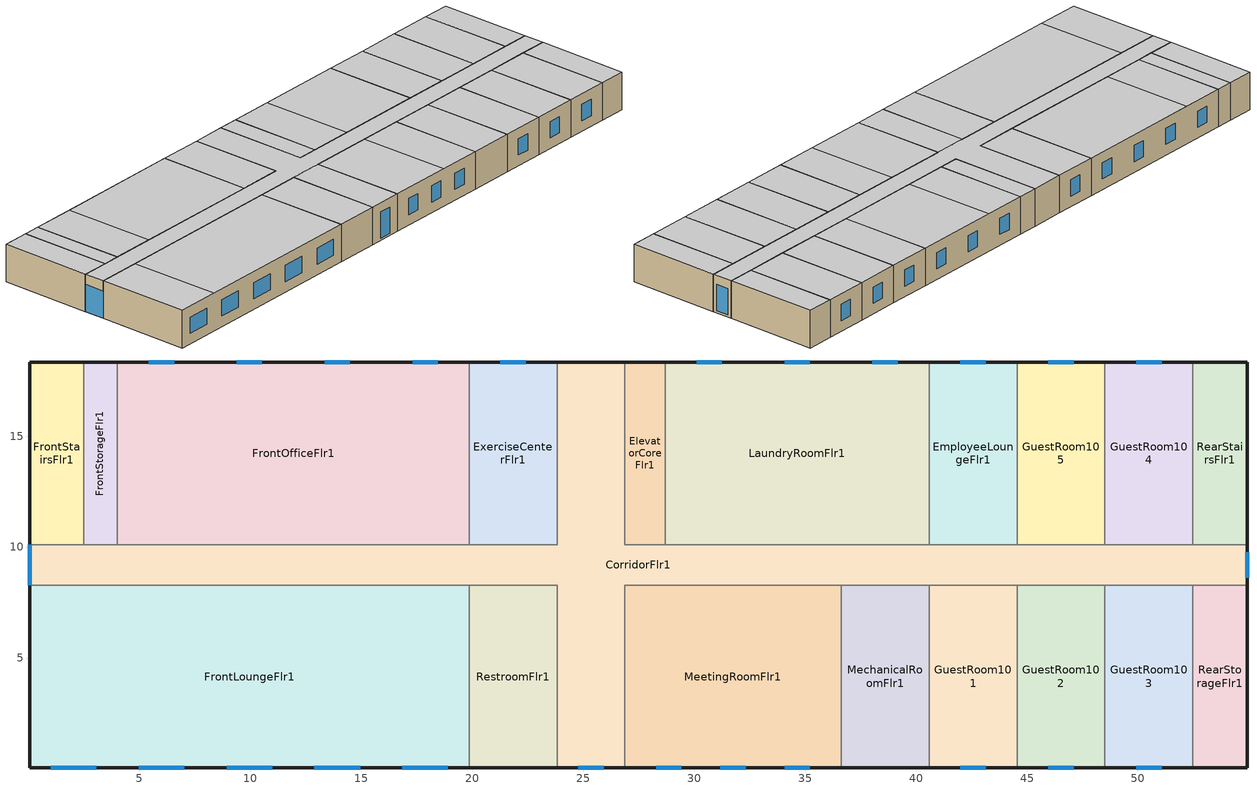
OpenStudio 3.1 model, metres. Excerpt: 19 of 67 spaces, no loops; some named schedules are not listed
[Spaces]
CorridorFlr1
 floor outside (Base_CZ12-NonresOtherFloorU071): 26.87,18.34 26.87,10.11 54.91,10.11 54.91,8.28 26.87,8.28 26.87,0.05 23.82,0.05 23.82,8.28 0.05,8.28 0.05,10.11 23.82,10.11 23.82,18.34 z0
 wall outside (Base_CZ12-NonresMetalFrameWallU055): 26.87,18.34 23.82,18.34 / 0.05,10.11 0.05,8.28 / 23.82,0.05 26.87,0.05 / 54.91,8.28 54.91,10.11 z0:3.35
 wall to RearStairsFlr1 (NACM_Interior Wall): 54.91,10.11 52.47,10.11 z0:3.35
 wall to ExerciseCenterFlr1 (NACM_Interior Wall): 23.82,18.34 23.82,10.11 19.86,10.11 z0:3.35
 wall to FrontOfficeFlr1 (NACM_Interior Wall): 19.86,10.11 4.01,10.11 z0:3.35
 wall to FrontStorageFlr1 (NACM_Interior Wall): 4.01,10.11 2.49,10.11 z0:3.35
 wall to FrontStairsFlr1 (NACM_Interior Wall): 2.49,10.11 0.05,10.11 z0:3.35
 wall to FrontLoungeFlr1 (NACM_Interior Wall): 0.05,8.28 19.86,8.28 z0:3.35
 wall to RestroomFlr1 (NACM_Interior Wall): 19.86,8.28 23.82,8.28 23.82,0.05 z0:3.35
 wall to MeetingRoomFlr1 (NACM_Interior Wall): 26.87,0.05 26.87,8.28 36.62,8.28 z0:3.35
 wall to MechanicalRoomFlr1 (NACM_Interior Wall): 36.62,8.28 40.59,8.28 z0:3.35
 wall to GuestRoom101 (NACM_Interior Wall): 40.59,8.28 44.55,8.28 z0:3.35
 wall to GuestRoom102 (NACM_Interior Wall): 44.55,8.28 48.51,8.28 z0:3.35
 wall to GuestRoom103 (NACM_Interior Wall): 48.51,8.28 52.47,8.28 z0:3.35
 wall to RearStorageFlr1 (NACM_Interior Wall): 52.47,8.28 54.91,8.28 z0:3.35
 wall to GuestRoom104 (NACM_Interior Wall): 52.47,10.11 48.51,10.11 z0:3.35
 wall to GuestRoom105 (NACM_Interior Wall): 48.51,10.11 44.55,10.11 z0:3.35
 wall to EmployeeLoungeFlr1 (NACM_Interior Wall): 44.55,10.11 40.59,10.11 z0:3.35
 wall to LaundryRoomFlr1 (NACM_Interior Wall): 40.59,10.11 28.7,10.11 z0:3.35
 wall to ElevatorCoreFlr1 (NACM_Interior Wall): 28.7,10.11 26.87,10.11 26.87,18.34 z0:3.35
 window (Base_AllCZ_FixedWinU34_NRes): 0.05,10.11 0.05,8.28 z0:2.44; 24.78,0.05 25.92,0.05 / 54.91,8.62 54.91,9.76 z0.19:2.55
 ceiling to CorridorFlr2: 54.91,8.28 54.91,10.11 26.87,10.11 26.87,18.34 23.82,18.34 23.82,10.11 0.05,10.11 0.05,8.28 z3.35
 ceiling to GuestRoom206_208: 26.87,0.05 26.87,8.28 23.82,8.28 23.82,0.05 z3.35
RearStairsFlr1
 floor outside (Base_CZ12-NonresOtherFloorU071): 54.91,18.34 54.91,10.11 52.47,10.11 52.47,18.34 z0
 wall outside (Base_CZ12-NonresMetalFrameWallU055): 54.91,10.11 54.91,18.34 52.47,18.34 z0:3.35
 wall to GuestRoom104: 52.47,18.34 52.47,10.11 z0:3.35
 ceiling to RearStairsFlr2: 54.91,10.11 54.91,18.34 52.47,18.34 52.47,10.11 z3.35
ExerciseCenterFlr1
 floor outside (Base_CZ12-NonresOtherFloorU071): 23.82,18.34 23.82,10.11 19.86,10.11 19.86,18.34 z0
 wall outside (Base_CZ12-NonresMetalFrameWallU055): 23.82,18.34 19.86,18.34 z0:3.35
 wall to FrontOfficeFlr1 (NACM_Interior Wall): 19.86,18.34 19.86,10.11 z0:3.35
 window (Base_AllCZ_FixedWinU34_NRes): 22.41,18.34 21.27,18.34 z0.95:2.4
 ceiling to GuestRoom220_223: 23.82,10.11 23.82,18.34 19.86,18.34 19.86,10.11 z3.35
FrontOfficeFlr1
 floor outside (Base_CZ12-NonresOtherFloorU071): 19.86,18.34 19.86,10.11 4.01,10.11 4.01,18.34 z0
 wall outside (Base_CZ12-NonresMetalFrameWallU055): 19.86,18.34 4.01,18.34 z0:3.35
 wall to FrontStorageFlr1 (NACM_Interior Wall): 4.01,18.34 4.01,10.11 z0:3.35
 window (Base_AllCZ_FixedWinU34_NRes): 18.45,18.34 17.31,18.34 / 14.49,18.34 13.35,18.34 / 10.52,18.34 9.39,18.34 / 6.56,18.34 5.42,18.34 z0.95:2.4
 ceiling to GuestRoom220_223: 19.86,10.11 19.86,18.34 7.97,18.34 7.97,10.11 z3.35
 ceiling to GuestRoom224: 7.97,10.11 7.97,18.34 4.01,18.34 4.01,10.11 z3.35
FrontStorageFlr1
 floor outside (Base_CZ12-NonresOtherFloorU071): 4.01,18.34 4.01,10.11 2.49,10.11 2.49,18.34 z0
 wall outside (Base_CZ12-NonresMetalFrameWallU055): 4.01,18.34 2.49,18.34 z0:3.35
 wall to FrontStairsFlr1: 2.49,18.34 2.49,10.11 z0:3.35
 ceiling to FrontStorageFlr2: 4.01,10.11 4.01,18.34 2.49,18.34 2.49,10.11 z3.35
FrontStairsFlr1
 floor outside (Base_CZ12-NonresOtherFloorU071): 2.49,18.34 2.49,10.11 0.05,10.11 0.05,18.34 z0
 wall outside (Base_CZ12-NonresMetalFrameWallU055): 2.49,18.34 0.05,18.34 0.05,10.11 z0:3.35
 ceiling to FrontStairsFlr2: 2.49,10.11 2.49,18.34 0.05,18.34 0.05,10.11 z3.35
FrontLoungeFlr1
 floor outside (Base_CZ12-NonresOtherFloorU071): 19.86,8.28 19.86,0.05 0.05,0.05 0.05,8.28 z0
 wall outside (Base_CZ12-NonresMetalFrameWallU055): 0.05,8.28 0.05,0.05 19.86,0.05 z0:3.35
 wall to RestroomFlr1 (NACM_Interior Wall): 19.86,0.05 19.86,8.28 z0:3.35
 window (Base_AllCZ_FixedWinU34_NRes): 1,0.05 3.06,0.05 / 4.97,0.05 7.02,0.05 / 8.93,0.05 10.98,0.05 / 12.89,0.05 14.94,0.05 / 16.85,0.05 18.91,0.05 z0.95:2.4
 ceiling to GuestRoom201: 4.01,0.05 4.01,8.28 0.05,8.28 0.05,0.05 z3.35
 ceiling to GuestRoom202_205: 19.86,0.05 19.86,8.28 4.01,8.28 4.01,0.05 z3.35
RestroomFlr1
 floor outside (Base_CZ12-NonresOtherFloorU071): 23.82,8.28 23.82,0.05 19.86,0.05 19.86,8.28 z0
 wall outside (Base_CZ12-NonresMetalFrameWallU055): 19.86,0.05 23.82,0.05 z0:3.35
 ceiling to GuestRoom206_208: 23.82,0.05 23.82,8.28 19.86,8.28 19.86,0.05 z3.35
MeetingRoomFlr1
 floor outside (Base_CZ12-NonresOtherFloorU071): 36.62,8.28 36.62,0.05 26.87,0.05 26.87,8.28 z0
 wall outside (Base_CZ12-NonresMetalFrameWallU055): 26.87,0.05 36.62,0.05 z0:3.35
 wall to MechanicalRoomFlr1: 36.62,0.05 36.62,8.28 z0:3.35
 window (Base_AllCZ_FixedWinU34_NRes): 28.28,0.05 29.42,0.05 / 34.07,0.05 35.21,0.05 / 31.18,0.05 32.32,0.05 z0.95:2.4
 ceiling to GuestRoom206_208: 32.66,0.05 32.66,8.28 26.87,8.28 26.87,0.05 z3.35
 ceiling to GuestRoom209_212: 36.62,0.05 36.62,8.28 32.66,8.28 32.66,0.05 z3.35
MechanicalRoomFlr1
 floor outside (Base_CZ12-NonresOtherFloorU071): 40.59,8.28 40.59,0.05 36.62,0.05 36.62,8.28 z0
 wall outside (Base_CZ12-NonresMetalFrameWallU055): 36.62,0.05 40.59,0.05 z0:3.35
 wall to GuestRoom101: 40.59,0.05 40.59,8.28 z0:3.35
 ceiling to GuestRoom209_212: 40.59,0.05 40.59,8.28 36.62,8.28 36.62,0.05 z3.35
GuestRoom101
 floor outside (Base_CZ12-ResOtherFloorU039): 44.55,8.28 44.55,0.05 40.59,0.05 40.59,8.28 z0
 wall outside (Base_CZ12-ResMetalFrameWallU069): 40.59,0.05 44.55,0.05 z0:3.35
 wall to GuestRoom102 (NACM_Interior Wall): 44.55,0.05 44.55,8.28 z0:3.35
 window (Base_AllCZ_FixedWinU36_Res): 42,0.05 43.14,0.05 z0.95:2.4
 ceiling to GuestRoom209_212: 44.55,0.05 44.55,8.28 40.59,8.28 40.59,0.05 z3.35
GuestRoom102
 floor outside (Base_CZ12-ResOtherFloorU039): 48.51,8.28 48.51,0.05 44.55,0.05 44.55,8.28 z0
 wall outside (Base_CZ12-ResMetalFrameWallU069): 44.55,0.05 48.51,0.05 z0:3.35
 wall to GuestRoom103 (NACM_Interior Wall): 48.51,0.05 48.51,8.28 z0:3.35
 window (Base_AllCZ_FixedWinU36_Res): 45.96,0.05 47.1,0.05 z0.95:2.4
 ceiling to GuestRoom209_212: 48.51,0.05 48.51,8.28 44.55,8.28 44.55,0.05 z3.35
GuestRoom103
 floor outside (Base_CZ12-ResOtherFloorU039): 52.47,8.28 52.47,0.05 48.51,0.05 48.51,8.28 z0
 wall outside (Base_CZ12-ResMetalFrameWallU069): 48.51,0.05 52.47,0.05 z0:3.35
 wall to RearStorageFlr1 (NACM_Interior Wall): 52.47,0.05 52.47,8.28 z0:3.35
 window (Base_AllCZ_FixedWinU36_Res): 49.92,0.05 51.06,0.05 z0.95:2.4
 ceiling to GuestRoom213: 52.47,0.05 52.47,8.28 48.51,8.28 48.51,0.05 z3.35
RearStorageFlr1
 floor outside (Base_CZ12-NonresOtherFloorU071): 54.91,8.28 54.91,0.05 52.47,0.05 52.47,8.28 z0
 wall outside (Base_CZ12-NonresMetalFrameWallU055): 52.47,0.05 54.91,0.05 54.91,8.28 z0:3.35
 ceiling to RearStorageFlr2: 54.91,0.05 54.91,8.28 52.47,8.28 52.47,0.05 z3.35
GuestRoom104
 floor outside (Base_CZ12-ResOtherFloorU039): 52.47,18.34 52.47,10.11 48.51,10.11 48.51,18.34 z0
 wall outside (Base_CZ12-ResMetalFrameWallU069): 52.47,18.34 48.51,18.34 z0:3.35
 wall to GuestRoom105 (NACM_Interior Wall): 48.51,18.34 48.51,10.11 z0:3.35
 window (Base_AllCZ_FixedWinU36_Res): 51.06,18.34 49.92,18.34 z0.95:2.4
 ceiling to GuestRoom214: 52.47,10.11 52.47,18.34 48.51,18.34 48.51,10.11 z3.35
GuestRoom105
 floor outside (Base_CZ12-ResOtherFloorU039): 48.51,18.34 48.51,10.11 44.55,10.11 44.55,18.34 z0
 wall outside (Base_CZ12-ResMetalFrameWallU069): 48.51,18.34 44.55,18.34 z0:3.35
 wall to EmployeeLoungeFlr1: 44.55,18.34 44.55,10.11 z0:3.35
 window (Base_AllCZ_FixedWinU36_Res): 47.1,18.34 45.96,18.34 z0.95:2.4
 ceiling to GuestRoom215_218: 48.51,10.11 48.51,18.34 44.55,18.34 44.55,10.11 z3.35
EmployeeLoungeFlr1
 floor outside (Base_CZ12-NonresOtherFloorU071): 44.55,18.34 44.55,10.11 40.59,10.11 40.59,18.34 z0
 wall outside (Base_CZ12-NonresMetalFrameWallU055): 44.55,18.34 40.59,18.34 z0:3.35
 wall to LaundryRoomFlr1 (NACM_Interior Wall): 40.59,18.34 40.59,10.11 z0:3.35
 window (Base_AllCZ_FixedWinU34_NRes): 43.14,18.34 42,18.34 z0.95:2.4
 ceiling to GuestRoom215_218: 44.55,10.11 44.55,18.34 40.59,18.34 40.59,10.11 z3.35
LaundryRoomFlr1
 floor outside (Base_CZ12-NonresOtherFloorU071): 40.59,18.34 40.59,10.11 28.7,10.11 28.7,18.34 z0
 wall outside (Base_CZ12-NonresMetalFrameWallU055): 40.59,18.34 28.7,18.34 z0:3.35
 wall to ElevatorCoreFlr1: 28.7,18.34 28.7,10.11 z0:3.35
 window (Base_AllCZ_FixedWinU34_NRes): 39.18,18.34 38.04,18.34 / 35.21,18.34 34.07,18.34 / 31.25,18.34 30.11,18.34 z0.95:2.4
 ceiling to GuestRoom215_218: 40.59,10.11 40.59,18.34 32.66,18.34 32.66,10.11 z3.35
 ceiling to GuestRoom219: 32.66,10.11 32.66,18.34 28.7,18.34 28.7,10.11 z3.35
ElevatorCoreFlr1
 floor outside (Base_CZ12-NonresOtherFloorU071): 28.7,18.34 28.7,10.11 26.87,10.11 26.87,18.34 z0
 wall outside (Base_CZ12-NonresMetalFrameWallU055): 28.7,18.34 26.87,18.34 z0:3.35
 ceiling to ElevatorCoreFlr2: 28.7,10.11 28.7,18.34 26.87,18.34 26.87,10.11 z3.35
[Site]
SACRAMENTO EXECUTIVE: Latitude {deg}=38.58; Longitude {deg}=-121.49; Time Zone {hr}=-8; Elevation {m}=4.572
[SizingPeriod:DesignDay] Barometric Pressure {Pa}=101284; Wind Speed {m/s}=2.3; Sky Clearness=0; Rain Indicator=0; Snow Indicator=0; Day of Month=21; Daylight Saving Time Indicator=0; Humidity Indicating Type=Wetbulb; Dry-Bulb Temperature Range Modifier Type=DefaultMultipliers
Name | Maximum Dry-Bulb Temperature {C} | Daily Dry-Bulb Temperature Range {deltaC} | Humidity Indicating Conditions at Maximum Dry-Bulb | Wind Direction {deg} | Month | Day Type | Solar Model Indicator | ASHRAE Taub | ASHRAE Taud
SACRAMENTO EXECUTIVE Ann Htg 99.6% Condns DB | -0.3 | 0 | -0.3 | 330 | 12 | WinterDesignDay | ASHRAEClearSky
SACRAMENTO EXECUTIVE  June .4% Condns DB=>MCWB | 39.4 | 16.5 | 21.6 | 220 | 6 | SummerDesignDay | ASHRAETau | 0.362 | 2.413
SACRAMENTO EXECUTIVE  July .4% Condns DB=>MCWB | 40.1 | 17.7 | 22 | 220 | 7 | SummerDesignDay | ASHRAETau | 0.363 | 2.407
SACRAMENTO EXECUTIVE  August .4% Condns DB=>MCWB | 40.1 | 17.5 | 21.2 | 220 | 8 | SummerDesignDay | ASHRAETau | 0.347 | 2.442
[Site:WaterMainsTemperature]
Calculation Method=Schedule; Temperature Schedule=WaterMainCZ12
[Building]
Hotel Small: North Axis {deg}=0
[Material]
Name | Roughness | Thickness {m} | Conductivity {W/m-K} | Density {kg/m3} | Specific Heat {J/kg-K} | Thermal Absorptance | Solar Absorptance | Visible Absorptance
Stucco - 7/8 in.; Stucco - 7/8 in. 1 | MediumRough | 0.022352 | 0.700948 | 1855.1 | 837.36 | 0.9 | 0.7 | 0.8
Air - Metal Wall Framing - 16 or 24 in. OC; Air - Metal Wall Framing - 16 or 24 in. OC 1; Air - Metal Wall Framing - 16 or 24 in. OC 2 | Smooth | 0.1397 | 1.22017 | 1.28148 | 1004.832
Gypsum Board - 1/2 in.; Gypsum Board - 1/2 in. 1 | Smooth | 0.0127 | 0.158656 | 640.739 | 1130.436 | 0.9 | 0.7 | 0.8
Compliance Insulation R10.06 | Smooth | 0.0407817 | 0.0230188 | 16.0185 | 1130.436
Gypsum Board - 5/8 in. | MediumRough | 0.016002 | 0.158656 | 640.739 | 1130.436 | 0.9 | 0.7 | 0.8
Plywood - 5/8 in.; Plywood - 5/8 in. 1 | Smooth | 0.016002 | 0.11544 | 480.554 | 1884.06
Carpet - 3/4 in.; Carpet - 3/4 in. 1 | Smooth | 0.01905 | 0.0455183 | 288.332 | 1381.644 | 0.9 | 0.7 | 0.8
Compliance Insulation R21.39 | MediumRough | 0.0867115 | 0.0230188 | 16.0185 | 1130.436 | 0.9 | 0.7 | 0.8
Compliance Insulation R9.83 | MediumRough | 0.0398691 | 0.0230188 | 16.0185 | 1130.436 | 0.9 | 0.7 | 0.8
Compliance Insulation R2.00 | Smooth | 0.00810768 | 0.0230188 | 16.0185 | 1130.436
Compliance Insulation R0.20 | Smooth | 0.000810768 | 0.0230188 | 16.0185 | 1130.436
Compliance Insulation R0.10 | Smooth | 0.000405384 | 0.0230188 | 16.0185 | 1130.436
Compliance Insulation R14.60 | Smooth | 0.0591861 | 0.0230188 | 16.0185 | 1130.436
Compliance Insulation R1.41 | Smooth | 0.00571591 | 0.0230188 | 16.0185 | 1130.436
Compliance Insulation R0.02 | Smooth | 8.10768e-05 | 0.0230188 | 16.0185 | 1130.436
[Construction]
Base_CZ12-NonresMetalFrameWallU055: Stucco - 7/8 in., Compliance Insulation R14.60, Compliance Insulation R1.41, Compliance Insulation R0.02, Compliance Insulation R0.02, Air - Metal Wall Framing - 16 or 24 in. OC, Gypsum Board - 1/2 in.
Base_CZ12-ResMetalFrameWallU069: Stucco - 7/8 in. 1, Compliance Insulation R10.06, Compliance Insulation R2.00, Compliance Insulation R0.20, Compliance Insulation R0.10, Air - Metal Wall Framing - 16 or 24 in. OC 1, Gypsum Board - 1/2 in. 1
NACM_Interior Wall: Gypsum Board - 5/8 in., Air - Metal Wall Framing - 16 or 24 in. OC 2, Gypsum Board - 5/8 in.
Base_CZ12-NonresOtherFloorU071: Compliance Insulation R9.83, Plywood - 5/8 in., Carpet - 3/4 in.
Base_CZ12-ResOtherFloorU039: Compliance Insulation R21.39, Plywood - 5/8 in. 1, Carpet - 3/4 in. 1
Base_AllCZ_FixedWinU34_NRes: Base_AllCZ_FixedWinU34_NRes Material
Base_AllCZ_FixedWinU36_Res: Base_AllCZ_FixedWinU36_Res Material
[WindowMaterial:SimpleGlazingSystem] Visible Transmittance=0.42
Name | U-Factor {W/m2-K} | Solar Heat Gain Coefficient
Base_AllCZ_FixedWinU34_NRes Material | 1.93061 | 0.22
Base_AllCZ_FixedWinU36_Res Material | 2.04417 | 0.25
[Space] Building Story=Building Story 1
Name | Thermal Zone | Design Specification Outdoor Air Object
CorridorFlr1; ElevatorCoreFlr1 | CorridorFlr1 Thermal Zone | CorridorFlr1 Thermal Zone Design Specification Outdoor Air
EmployeeLoungeFlr1 | EmployeeLoungeFlr1 Thermal Zone | EmployeeLoungeFlr1 Thermal Zone Design Specification Outdoor Air
ExerciseCenterFlr1 | ExerciseCenterFlr1 Thermal Zone | ExerciseCenterFlr1 Thermal Zone Design Specification Outdoor Air
FrontLoungeFlr1 | FrontLoungeFlr1 Thermal Zone | FrontLoungeFlr1 Thermal Zone Design Specification Outdoor Air
FrontOfficeFlr1 | FrontOfficeFlr1 Thermal Zone | FrontOfficeFlr1 Thermal Zone Design Specification Outdoor Air
FrontStairsFlr1 | FrontStairsFlr1 Thermal Zone | FrontStairsFlr1 Thermal Zone Design Specification Outdoor Air
FrontStorageFlr1 | FrontStorageFlr1 Thermal Zone | FrontStorageFlr1 Thermal Zone Design Specification Outdoor Air
GuestRoom101 | GuestRoom101 Thermal Zone | GuestRoom101 Thermal Zone Design Specification Outdoor Air
GuestRoom102 | GuestRoom102 Thermal Zone | GuestRoom102 Thermal Zone Design Specification Outdoor Air
GuestRoom103 | GuestRoom103 Thermal Zone | GuestRoom103 Thermal Zone Design Specification Outdoor Air
GuestRoom104 | GuestRoom104 Thermal Zone | GuestRoom104 Thermal Zone Design Specification Outdoor Air
GuestRoom105 | GuestRoom105 Thermal Zone | GuestRoom105 Thermal Zone Design Specification Outdoor Air
LaundryRoomFlr1 | LaundryRoomFlr1 Thermal Zone | LaundryRoomFlr1 Thermal Zone Design Specification Outdoor Air
MechanicalRoomFlr1 | MechanicalRoomFlr1 Thermal Zone | MechanicalRoomFlr1 Thermal Zone Design Specification Outdoor Air
MeetingRoomFlr1 | MeetingRoomFlr1 Thermal Zone | MeetingRoomFlr1 Thermal Zone Design Specification Outdoor Air
RearStairsFlr1 | RearStairsFlr1 Thermal Zone | RearStairsFlr1 Thermal Zone Design Specification Outdoor Air
RearStorageFlr1 | RearStorageFlr1 Thermal Zone | RearStorageFlr1 Thermal Zone Design Specification Outdoor Air
RestroomFlr1 | RestroomFlr1 Thermal Zone | RestroomFlr1 Thermal Zone Design Specification Outdoor Air
[ThermalZone] Multiplier=1; Use Ideal Air Loads=No
CorridorFlr1 Thermal Zone: Thermostat=CorridorFlr1 Thermal Zone Thermostat
EmployeeLoungeFlr1 Thermal Zone: Thermostat=EmployeeLoungeFlr1 Thermal Zone Thermostat
ExerciseCenterFlr1 Thermal Zone: Thermostat=ExerciseCenterFlr1 Thermal Zone Thermostat
FrontLoungeFlr1 Thermal Zone: Thermostat=FrontLoungeFlr1 Thermal Zone Thermostat; Primary Daylighting Control=Daylighting Control 1; Fraction of Zone Controlled by Primary Daylighting Control=0.291645; Secondary Daylighting Control=Daylighting Control 2; Fraction of Zone Controlled by Secondary Daylighting Control=0.291645
FrontOfficeFlr1 Thermal Zone: Thermostat=FrontOfficeFlr1 Thermal Zone Thermostat; Primary Daylighting Control=Daylighting Control 3; Fraction of Zone Controlled by Primary Daylighting Control=0.259882; Secondary Daylighting Control=Daylighting Control 4; Fraction of Zone Controlled by Secondary Daylighting Control=0.259882
LaundryRoomFlr1 Thermal Zone: Thermostat=LaundryRoomFlr1 Thermal Zone Thermostat; Primary Daylighting Control=Daylighting Control 5; Fraction of Zone Controlled by Primary Daylighting Control=0.259881; Secondary Daylighting Control=Daylighting Control 6; Fraction of Zone Controlled by Secondary Daylighting Control=0.259881
MechanicalRoomFlr1 Thermal Zone: Thermostat=MechanicalRoomFlr1 Thermal Zone Thermostat
MeetingRoomFlr1 Thermal Zone: Thermostat=MeetingRoomFlr1 Thermal Zone Thermostat; Primary Daylighting Control=Daylighting Control 7; Fraction of Zone Controlled by Primary Daylighting Control=0.278732; Secondary Daylighting Control=Daylighting Control 8; Fraction of Zone Controlled by Secondary Daylighting Control=0.278732
FrontStairsFlr1 Thermal Zone: Thermostat=FrontStairsFlr1 Thermal Zone Thermostat
FrontStorageFlr1 Thermal Zone: Thermostat=FrontStorageFlr1 Thermal Zone Thermostat
RearStairsFlr1 Thermal Zone: Thermostat=RearStairsFlr1 Thermal Zone Thermostat
RearStorageFlr1 Thermal Zone: Thermostat=RearStorageFlr1 Thermal Zone Thermostat
RestroomFlr1 Thermal Zone: Thermostat=RestroomFlr1 Thermal Zone Thermostat
GuestRoom101 Thermal Zone: Thermostat=GuestRoom101 Thermal Zone Thermostat
GuestRoom102 Thermal Zone: Thermostat=GuestRoom102 Thermal Zone Thermostat
GuestRoom103 Thermal Zone: Thermostat=GuestRoom103 Thermal Zone Thermostat
GuestRoom104 Thermal Zone: Thermostat=GuestRoom104 Thermal Zone Thermostat
GuestRoom105 Thermal Zone: Thermostat=GuestRoom105 Thermal Zone Thermostat
[BuildingStory]
Building Story 1
[People:Definition] Number of People Calculation Method=People/Area; Fraction Radiant=0.3
Name | People per Space Floor Area {person/m2} | Sensible Heat Fraction
CorridorFlr1 People Definition; EmployeeLoungeFlr1 People Definition; ExerciseCenterFlr1 People Definition; FrontStairsFlr1 People Definition; FrontStorageFlr1 People Definition; LaundryRoomFlr1 People Definition; RearStairsFlr1 People Definition; RearStorageFlr1 People Definition; RestroomFlr1 People Definition | 0.0538196 | 0.5
FrontLoungeFlr1 People Definition; MeetingRoomFlr1 People Definition | 0.768866 | 0.555556
FrontOfficeFlr1 People Definition | 0.0538196 | 0.555556
GuestRoom101 People Definition; GuestRoom102 People Definition; GuestRoom103 People Definition; GuestRoom104 People Definition; GuestRoom105 People Definition | 0.0269098 | 0.6125
MechanicalRoomFlr1 People Definition | 0.0161459 | 0.5
[People] Multiplier=1
Name | People Definition | Space or SpaceType | Number of People Schedule | Activity Level Schedule
CorridorFlr1 People | CorridorFlr1 People Definition | CorridorFlr1 | AssemblyOccupancy | CorridorFlr1 People Activity Level
EmployeeLoungeFlr1 People | EmployeeLoungeFlr1 People Definition | EmployeeLoungeFlr1 | AssemblyOccupancy | EmployeeLoungeFlr1 People Activity Level
ExerciseCenterFlr1 People | ExerciseCenterFlr1 People Definition | ExerciseCenterFlr1 | AssemblyOccupancy | ExerciseCenterFlr1 People Activity Level
FrontLoungeFlr1 People | FrontLoungeFlr1 People Definition | FrontLoungeFlr1 | AssemblyOccupancy | FrontLoungeFlr1 People Activity Level
FrontOfficeFlr1 People | FrontOfficeFlr1 People Definition | FrontOfficeFlr1 | AssemblyOccupancy | FrontOfficeFlr1 People Activity Level
FrontStairsFlr1 People | FrontStairsFlr1 People Definition | FrontStairsFlr1 | AssemblyOccupancy | FrontStairsFlr1 People Activity Level
FrontStorageFlr1 People | FrontStorageFlr1 People Definition | FrontStorageFlr1 | AssemblyOccupancy | FrontStorageFlr1 People Activity Level
GuestRoom101 People | GuestRoom101 People Definition | GuestRoom101 | ResidentialLivingOccupancy | GuestRoom101 People Activity Level
GuestRoom102 People | GuestRoom102 People Definition | GuestRoom102 | ResidentialLivingOccupancy | GuestRoom102 People Activity Level
GuestRoom103 People | GuestRoom103 People Definition | GuestRoom103 | ResidentialLivingOccupancy | GuestRoom103 People Activity Level
GuestRoom104 People | GuestRoom104 People Definition | GuestRoom104 | ResidentialLivingOccupancy | GuestRoom104 People Activity Level
GuestRoom105 People | GuestRoom105 People Definition | GuestRoom105 | ResidentialLivingOccupancy | GuestRoom105 People Activity Level
LaundryRoomFlr1 People | LaundryRoomFlr1 People Definition | LaundryRoomFlr1 | AssemblyOccupancy | LaundryRoomFlr1 People Activity Level
MechanicalRoomFlr1 People | MechanicalRoomFlr1 People Definition | MechanicalRoomFlr1 | AssemblyOccupancy | MechanicalRoomFlr1 People Activity Level
MeetingRoomFlr1 People | MeetingRoomFlr1 People Definition | MeetingRoomFlr1 | AssemblyOccupancy | MeetingRoomFlr1 People Activity Level
RearStairsFlr1 People | RearStairsFlr1 People Definition | RearStairsFlr1 | AssemblyOccupancy | RearStairsFlr1 People Activity Level
RearStorageFlr1 People | RearStorageFlr1 People Definition | RearStorageFlr1 | AssemblyOccupancy | RearStorageFlr1 People Activity Level
RestroomFlr1 People | RestroomFlr1 People Definition | RestroomFlr1 | AssemblyOccupancy | RestroomFlr1 People Activity Level
[SpaceInfiltration:DesignFlowRate] Temperature Term Coefficient=0; Velocity Squared Term Coefficient=0
Name | Space or SpaceType | Schedule | Design Flow Rate Calculation Method | Flow per Exterior Surface Area {m3/s-m2} | Constant Term Coefficient | Velocity Term Coefficient | Design Flow Rate {m3/s}
CorridorFlr1 Space Infiltration Design Flow Rate 1 | CorridorFlr1 | AssemblyInfiltration | Flow/ExteriorWallArea | 0.00119482 | 0 | 0.224052
ElevatorCoreFlr1 Space Infiltration Design Flow Rate 1 | ElevatorCoreFlr1 | On | Flow/ExteriorWallArea | 0.00119482 | 0 | 0.224052
EmployeeLoungeFlr1 Space Infiltration Design Flow Rate 1 | EmployeeLoungeFlr1 | AssemblyInfiltration | Flow/ExteriorWallArea | 0.00119482 | 0 | 0.224052
ExerciseCenterFlr1 Space Infiltration Design Flow Rate 1 | ExerciseCenterFlr1 | AssemblyInfiltration | Flow/ExteriorWallArea | 0.00119482 | 0 | 0.224052
FrontLoungeFlr1 Space Infiltration Design Flow Rate 1 | FrontLoungeFlr1 | AssemblyInfiltration | Flow/ExteriorWallArea | 0.00119482 | 0 | 0.224052
FrontOfficeFlr1 Space Infiltration Design Flow Rate 1 | FrontOfficeFlr1 | AssemblyInfiltration | Flow/ExteriorWallArea | 0.00119482 | 0 | 0.224052
FrontStairsFlr1 Space Infiltration Design Flow Rate 1 | FrontStairsFlr1 | AssemblyInfiltration | Flow/ExteriorWallArea | 0.00119482 | 0 | 0.224052
FrontStorageFlr1 Space Infiltration Design Flow Rate 1 | FrontStorageFlr1 | AssemblyInfiltration | Flow/ExteriorWallArea | 0.00119482 | 0 | 0.224052
GuestRoom101 Space Infiltration Design Flow Rate 1 | GuestRoom101 | ResidentialLivingInfiltration | Flow/ExteriorWallArea | 0.00119482 | 0 | 0.224052
GuestRoom101 Space Infiltration Design Flow Rate 2 | GuestRoom101 | ResidentialLivingHVACAvail | Flow/Space |  | 1 | 0 | 0.0248499
GuestRoom102 Space Infiltration Design Flow Rate 1 | GuestRoom102 | ResidentialLivingInfiltration | Flow/ExteriorWallArea | 0.00119482 | 0 | 0.224052
GuestRoom102 Space Infiltration Design Flow Rate 2 | GuestRoom102 | ResidentialLivingHVACAvail | Flow/Space |  | 1 | 0 | 0.0248499
GuestRoom103 Space Infiltration Design Flow Rate 1 | GuestRoom103 | ResidentialLivingInfiltration | Flow/ExteriorWallArea | 0.00119482 | 0 | 0.224052
GuestRoom103 Space Infiltration Design Flow Rate 2 | GuestRoom103 | ResidentialLivingHVACAvail | Flow/Space |  | 1 | 0 | 0.0248499
GuestRoom104 Space Infiltration Design Flow Rate 1 | GuestRoom104 | ResidentialLivingInfiltration | Flow/ExteriorWallArea | 0.00119482 | 0 | 0.224052
GuestRoom104 Space Infiltration Design Flow Rate 2 | GuestRoom104 | ResidentialLivingHVACAvail | Flow/Space |  | 1 | 0 | 0.024848
GuestRoom105 Space Infiltration Design Flow Rate 1 | GuestRoom105 | ResidentialLivingInfiltration | Flow/ExteriorWallArea | 0.00119482 | 0 | 0.224052
GuestRoom105 Space Infiltration Design Flow Rate 2 | GuestRoom105 | ResidentialLivingHVACAvail | Flow/Space |  | 1 | 0 | 0.024848
LaundryRoomFlr1 Space Infiltration Design Flow Rate 1 | LaundryRoomFlr1 | AssemblyInfiltration | Flow/ExteriorWallArea | 0.00119482 | 0 | 0.224052
MechanicalRoomFlr1 Space Infiltration Design Flow Rate 1 | MechanicalRoomFlr1 | AssemblyInfiltration | Flow/ExteriorWallArea | 0.00119482 | 0 | 0.224052
MeetingRoomFlr1 Space Infiltration Design Flow Rate 1 | MeetingRoomFlr1 | AssemblyInfiltration | Flow/ExteriorWallArea | 0.00119482 | 0 | 0.224052
RearStairsFlr1 Space Infiltration Design Flow Rate 1 | RearStairsFlr1 | AssemblyInfiltration | Flow/ExteriorWallArea | 0.00119482 | 0 | 0.224052
RearStorageFlr1 Space Infiltration Design Flow Rate 1 | RearStorageFlr1 | AssemblyInfiltration | Flow/ExteriorWallArea | 0.00119482 | 0 | 0.224052
RestroomFlr1 Space Infiltration Design Flow Rate 1 | RestroomFlr1 | AssemblyInfiltration | Flow/ExteriorWallArea | 0.00119482 | 0 | 0.224052
[Lights:Definition] Design Level Calculation Method=Watts/Area; Return Air Fraction=0
Name | Watts per Space Floor Area {W/m2} | Fraction Radiant
CorridorFlr1 Regulated Lights Definition; EmployeeLoungeFlr1 Regulated Lights Definition; ExerciseCenterFlr1 Regulated Lights Definition; FrontStairsFlr1 Regulated Lights Definition; FrontStorageFlr1 Regulated Lights Definition; RearStairsFlr1 Regulated Lights Definition; RearStorageFlr1 Regulated Lights Definition; RestroomFlr1 Regulated Lights Definition | 4.30556 | 0.97
FrontLoungeFlr1 Regulated Lights Definition; MeetingRoomFlr1 Regulated Lights Definition | 9.14932 | 0.97
FrontOfficeFlr1 Regulated Lights Definition | 6.45835 | 0.97
GuestRoom101 Non-Regulated Lights Definition; GuestRoom102 Non-Regulated Lights Definition; GuestRoom103 Non-Regulated Lights Definition | 13.6356 | 0.2
GuestRoom104 Non-Regulated Lights Definition; GuestRoom105 Non-Regulated Lights Definition | 13.6363 | 0.2
LaundryRoomFlr1 Regulated Lights Definition | 4.84376 | 0.97
[Lights] Fraction Replaceable=1
Name | Lights Definition | Space or SpaceType | Schedule
CorridorFlr1 Regulated Lights | CorridorFlr1 Regulated Lights Definition | CorridorFlr1 | AssemblyLights
EmployeeLoungeFlr1 Regulated Lights | EmployeeLoungeFlr1 Regulated Lights Definition | EmployeeLoungeFlr1 | AssemblyLights
ExerciseCenterFlr1 Regulated Lights | ExerciseCenterFlr1 Regulated Lights Definition | ExerciseCenterFlr1 | AssemblyLights
FrontLoungeFlr1 Regulated Lights | FrontLoungeFlr1 Regulated Lights Definition | FrontLoungeFlr1 | AssemblyLights
FrontOfficeFlr1 Regulated Lights | FrontOfficeFlr1 Regulated Lights Definition | FrontOfficeFlr1 | AssemblyLights
FrontStairsFlr1 Regulated Lights | FrontStairsFlr1 Regulated Lights Definition | FrontStairsFlr1 | AssemblyLights
FrontStorageFlr1 Regulated Lights | FrontStorageFlr1 Regulated Lights Definition | FrontStorageFlr1 | AssemblyLights
GuestRoom101 Non-Regulated Lights | GuestRoom101 Non-Regulated Lights Definition | GuestRoom101 | T24R_ILtg
GuestRoom102 Non-Regulated Lights | GuestRoom102 Non-Regulated Lights Definition | GuestRoom102 | T24R_ILtg
GuestRoom103 Non-Regulated Lights | GuestRoom103 Non-Regulated Lights Definition | GuestRoom103 | T24R_ILtg
GuestRoom104 Non-Regulated Lights | GuestRoom104 Non-Regulated Lights Definition | GuestRoom104 | T24R_ILtg
GuestRoom105 Non-Regulated Lights | GuestRoom105 Non-Regulated Lights Definition | GuestRoom105 | T24R_ILtg
LaundryRoomFlr1 Regulated Lights | LaundryRoomFlr1 Regulated Lights Definition | LaundryRoomFlr1 | AssemblyLights
MeetingRoomFlr1 Regulated Lights | MeetingRoomFlr1 Regulated Lights Definition | MeetingRoomFlr1 | AssemblyLights
RearStairsFlr1 Regulated Lights | RearStairsFlr1 Regulated Lights Definition | RearStairsFlr1 | AssemblyLights
RearStorageFlr1 Regulated Lights | RearStorageFlr1 Regulated Lights Definition | RearStorageFlr1 | AssemblyLights
RestroomFlr1 Regulated Lights | RestroomFlr1 Regulated Lights Definition | RestroomFlr1 | AssemblyLights
[ElectricEquipment:Definition] Design Level Calculation Method=Watts/Area; Fraction Lost=0
Name | Watts per Space Floor Area {W/m2} | Fraction Latent | Fraction Radiant
FrontLoungeFlr1 Recepticle Loads Definition; MeetingRoomFlr1 Recepticle Loads Definition | 5.38196 | 0 | 0.2
FrontOfficeFlr1 Recepticle Loads Definition | 16.1459 | 0 | 0.2
GuestRoom101 Recepticle Loads Definition; GuestRoom102 Recepticle Loads Definition; GuestRoom103 Recepticle Loads Definition | 112.198 | 0.0172722 | 0.302022
GuestRoom101 Process Electric Loads Definition; GuestRoom102 Process Electric Loads Definition; GuestRoom103 Process Electric Loads Definition | 41.2496 | 0 | 0
GuestRoom104 Recepticle Loads Definition; GuestRoom105 Recepticle Loads Definition | 112.205 | 0.0172722 | 0.302022
GuestRoom104 Process Electric Loads Definition; GuestRoom105 Process Electric Loads Definition | 41.2526 | 0 | 0
LaundryRoomFlr1 Recepticle Loads Definition; MechanicalRoomFlr1 Recepticle Loads Definition | 32.2917 | 0 | 0.2
[ElectricEquipment]
Name | Electric Equipment Definition | Space or SpaceType | Schedule
FrontLoungeFlr1 Recepticle Loads | FrontLoungeFlr1 Recepticle Loads Definition | FrontLoungeFlr1 | AssemblyReceptacle
FrontOfficeFlr1 Recepticle Loads | FrontOfficeFlr1 Recepticle Loads Definition | FrontOfficeFlr1 | AssemblyReceptacle
GuestRoom101 Recepticle Loads | GuestRoom101 Recepticle Loads Definition | GuestRoom101 | GuestRoom101-RecptSch
GuestRoom101 Process Electric Loads | GuestRoom101 Process Electric Loads Definition | GuestRoom101 | GuestRoom101-ProcESch
GuestRoom102 Recepticle Loads | GuestRoom102 Recepticle Loads Definition | GuestRoom102 | GuestRoom102-RecptSch
GuestRoom102 Process Electric Loads | GuestRoom102 Process Electric Loads Definition | GuestRoom102 | GuestRoom102-ProcESch
GuestRoom103 Recepticle Loads | GuestRoom103 Recepticle Loads Definition | GuestRoom103 | GuestRoom103-RecptSch
GuestRoom103 Process Electric Loads | GuestRoom103 Process Electric Loads Definition | GuestRoom103 | GuestRoom103-ProcESch
GuestRoom104 Recepticle Loads | GuestRoom104 Recepticle Loads Definition | GuestRoom104 | GuestRoom104-RecptSch
GuestRoom104 Process Electric Loads | GuestRoom104 Process Electric Loads Definition | GuestRoom104 | GuestRoom104-ProcESch
GuestRoom105 Recepticle Loads | GuestRoom105 Recepticle Loads Definition | GuestRoom105 | GuestRoom105-RecptSch
GuestRoom105 Process Electric Loads | GuestRoom105 Process Electric Loads Definition | GuestRoom105 | GuestRoom105-ProcESch
LaundryRoomFlr1 Recepticle Loads | LaundryRoomFlr1 Recepticle Loads Definition | LaundryRoomFlr1 | AssemblyReceptacle
MechanicalRoomFlr1 Recepticle Loads | MechanicalRoomFlr1 Recepticle Loads Definition | MechanicalRoomFlr1 | AssemblyReceptacle
MeetingRoomFlr1 Recepticle Loads | MeetingRoomFlr1 Recepticle Loads Definition | MeetingRoomFlr1 | AssemblyReceptacle
[GasEquipment:Definition]
LaundryRoomFlr1 Gas Equipment Loads Definition: Design Level Calculation Method=Watts/Area; Watts per Space Floor Area {W/m2}=11.4112; Fraction Latent=0; Fraction Radiant=0.15; Fraction Lost=0.85
[GasEquipment]
LaundryRoomFlr1 Gas Equipment Loads: Gas Equipment Definition=LaundryRoomFlr1 Gas Equipment Loads Definition; Space or SpaceType=LaundryRoomFlr1; Schedule=AssemblyGasEquip
[ThermostatSetpoint:DualSetpoint]
Name | Heating Setpoint Temperature Schedule | Cooling Setpoint Temperature Schedule
CorridorFlr1 Thermal Zone Thermostat; EmployeeLoungeFlr1 Thermal Zone Thermostat; ExerciseCenterFlr1 Thermal Zone Thermostat; FrontLoungeFlr1 Thermal Zone Thermostat; FrontOfficeFlr1 Thermal Zone Thermostat; LaundryRoomFlr1 Thermal Zone Thermostat; MechanicalRoomFlr1 Thermal Zone Thermostat; MeetingRoomFlr1 Thermal Zone Thermostat; FrontStairsFlr1 Thermal Zone Thermostat; FrontStorageFlr1 Thermal Zone Thermostat; RearStairsFlr1 Thermal Zone Thermostat; RearStorageFlr1 Thermal Zone Thermostat; RestroomFlr1 Thermal Zone Thermostat | AssemblyHtgSetpt | AssemblyClgSetpt
GuestRoom101 Thermal Zone Thermostat; GuestRoom102 Thermal Zone Thermostat; GuestRoom103 Thermal Zone Thermostat; GuestRoom104 Thermal Zone Thermostat; GuestRoom105 Thermal Zone Thermostat | ResidentialLivingHtgSetpt | ResidentialLivingClgSetpt
[DesignSpecification:OutdoorAir] Outdoor Air Method=Maximum
Name | Outdoor Air Flow per Person {m3/s-person} | Outdoor Air Flow per Floor Area {m3/s-m2}
CorridorFlr1 Thermal Zone Design Specification Outdoor Air; EmployeeLoungeFlr1 Thermal Zone Design Specification Outdoor Air; ExerciseCenterFlr1 Thermal Zone Design Specification Outdoor Air; FrontOfficeFlr1 Thermal Zone Design Specification Outdoor Air; LaundryRoomFlr1 Thermal Zone Design Specification Outdoor Air; MechanicalRoomFlr1 Thermal Zone Design Specification Outdoor Air; FrontStairsFlr1 Thermal Zone Design Specification Outdoor Air; FrontStorageFlr1 Thermal Zone Design Specification Outdoor Air; RearStairsFlr1 Thermal Zone Design Specification Outdoor Air; RearStorageFlr1 Thermal Zone Design Specification Outdoor Air; RestroomFlr1 Thermal Zone Design Specification Outdoor Air | 0 | 0.000762
FrontLoungeFlr1 Thermal Zone Design Specification Outdoor Air; MeetingRoomFlr1 Thermal Zone Design Specification Outdoor Air | 0.00330357 | 0.000762
GuestRoom101 Thermal Zone Design Specification Outdoor Air; GuestRoom102 Thermal Zone Design Specification Outdoor Air; GuestRoom103 Thermal Zone Design Specification Outdoor Air; GuestRoom104 Thermal Zone Design Specification Outdoor Air; GuestRoom105 Thermal Zone Design Specification Outdoor Air | 0 | 0
[Daylighting:Control] Position Z-Coordinate {m}=0.762; Lighting Control Type=Continuous; Minimum Input Power Fraction for Continuous Dimming Control=0.1; Minimum Light Output Fraction for Continuous Dimming Control=0.1
Name | Space | Position X-Coordinate {m} | Position Y-Coordinate {m} | Illuminance Setpoint {lux}
Daylighting Control 1 | FrontLoungeFlr1 | 9.95501 | 2.4472 | 262.5
Daylighting Control 2 | FrontLoungeFlr1 | 9.95501 | 4.84559 | 350
Daylighting Control 3 | FrontOfficeFlr1 | 9.95449 | 15.939 | 287.5
Daylighting Control 4 | FrontOfficeFlr1 | 9.95449 | 13.5406 | 1150
Daylighting Control 5 | LaundryRoomFlr1 | 30.6812 | 15.939 | 300
Daylighting Control 6 | LaundryRoomFlr1 | 30.6812 | 13.5406 | 400
Daylighting Control 7 | MeetingRoomFlr1 | 31.748 | 2.4472 | 262.5
Daylighting Control 8 | MeetingRoomFlr1 | 31.748 | 4.84559 | 350
[Schedule:Day]
Schedule:Day #1; Schedule:Day #8; Schedule:Day #10; Schedule:Day #21; Schedule:Day #23; Schedule:Day #30; Schedule:Day #32; Schedule:Day #36; Schedule:Day #38; Schedule:Day #40: 24, 0, 146.536
Schedule:Day #12; Schedule:Day #19; Schedule:Day #34: 24, 0, 131.882
Schedule:Day #25; Schedule:Day #26; Schedule:Day #27; Schedule:Day #28; Schedule:Day #29: 24, 0, 117.228
[Schedule:Week]
WaterMainCZ12JanWk: WaterMainCZ12Jan, WaterMainCZ12Jan, WaterMainCZ12Jan, WaterMainCZ12Jan, WaterMainCZ12Jan, WaterMainCZ12Jan, WaterMainCZ12Jan, WaterMainCZ12Jan, WaterMainCZ12Jan, WaterMainCZ12Jan, WaterMainCZ12Jan, WaterMainCZ12Jan
WaterMainCZ12FebWk: WaterMainCZ12Feb, WaterMainCZ12Feb, WaterMainCZ12Feb, WaterMainCZ12Feb, WaterMainCZ12Feb, WaterMainCZ12Feb, WaterMainCZ12Feb, WaterMainCZ12Feb, WaterMainCZ12Feb, WaterMainCZ12Feb, WaterMainCZ12Feb, WaterMainCZ12Feb
WaterMainCZ12MarWk: WaterMainCZ12Mar, WaterMainCZ12Mar, WaterMainCZ12Mar, WaterMainCZ12Mar, WaterMainCZ12Mar, WaterMainCZ12Mar, WaterMainCZ12Mar, WaterMainCZ12Mar, WaterMainCZ12Mar, WaterMainCZ12Mar, WaterMainCZ12Mar, WaterMainCZ12Mar
WaterMainCZ12AprWk: WaterMainCZ12Apr, WaterMainCZ12Apr, WaterMainCZ12Apr, WaterMainCZ12Apr, WaterMainCZ12Apr, WaterMainCZ12Apr, WaterMainCZ12Apr, WaterMainCZ12Apr, WaterMainCZ12Apr, WaterMainCZ12Apr, WaterMainCZ12Apr, WaterMainCZ12Apr
WaterMainCZ12MayWk: WaterMainCZ12May, WaterMainCZ12May, WaterMainCZ12May, WaterMainCZ12May, WaterMainCZ12May, WaterMainCZ12May, WaterMainCZ12May, WaterMainCZ12May, WaterMainCZ12May, WaterMainCZ12May, WaterMainCZ12May, WaterMainCZ12May
WaterMainCZ12JunWk: WaterMainCZ12Jun, WaterMainCZ12Jun, WaterMainCZ12Jun, WaterMainCZ12Jun, WaterMainCZ12Jun, WaterMainCZ12Jun, WaterMainCZ12Jun, WaterMainCZ12Jun, WaterMainCZ12Jun, WaterMainCZ12Jun, WaterMainCZ12Jun, WaterMainCZ12Jun
WaterMainCZ12JulWk: WaterMainCZ12Jul, WaterMainCZ12Jul, WaterMainCZ12Jul, WaterMainCZ12Jul, WaterMainCZ12Jul, WaterMainCZ12Jul, WaterMainCZ12Jul, WaterMainCZ12Jul, WaterMainCZ12Jul, WaterMainCZ12Jul, WaterMainCZ12Jul, WaterMainCZ12Jul
WaterMainCZ12AugWk: WaterMainCZ12Aug, WaterMainCZ12Aug, WaterMainCZ12Aug, WaterMainCZ12Aug, WaterMainCZ12Aug, WaterMainCZ12Aug, WaterMainCZ12Aug, WaterMainCZ12Aug, WaterMainCZ12Aug, WaterMainCZ12Aug, WaterMainCZ12Aug, WaterMainCZ12Aug
WaterMainCZ12SepWk: WaterMainCZ12Sep, WaterMainCZ12Sep, WaterMainCZ12Sep, WaterMainCZ12Sep, WaterMainCZ12Sep, WaterMainCZ12Sep, WaterMainCZ12Sep, WaterMainCZ12Sep, WaterMainCZ12Sep, WaterMainCZ12Sep, WaterMainCZ12Sep, WaterMainCZ12Sep
WaterMainCZ12OctWk: WaterMainCZ12Oct, WaterMainCZ12Oct, WaterMainCZ12Oct, WaterMainCZ12Oct, WaterMainCZ12Oct, WaterMainCZ12Oct, WaterMainCZ12Oct, WaterMainCZ12Oct, WaterMainCZ12Oct, WaterMainCZ12Oct, WaterMainCZ12Oct, WaterMainCZ12Oct
WaterMainCZ12NovWk: WaterMainCZ12Nov, WaterMainCZ12Nov, WaterMainCZ12Nov, WaterMainCZ12Nov, WaterMainCZ12Nov, WaterMainCZ12Nov, WaterMainCZ12Nov, WaterMainCZ12Nov, WaterMainCZ12Nov, WaterMainCZ12Nov, WaterMainCZ12Nov, WaterMainCZ12Nov
WaterMainCZ12DecWk: WaterMainCZ12Dec, WaterMainCZ12Dec, WaterMainCZ12Dec, WaterMainCZ12Dec, WaterMainCZ12Dec, WaterMainCZ12Dec, WaterMainCZ12Dec, WaterMainCZ12Dec, WaterMainCZ12Dec, WaterMainCZ12Dec, WaterMainCZ12Dec, WaterMainCZ12Dec
AssemblyOccupancyWk: AssemblyOccupancySun, AssemblyOccupancyWD, AssemblyOccupancyWD, AssemblyOccupancyWD, AssemblyOccupancyWD, AssemblyOccupancyWD, AssemblyOccupancySat, AssemblyOccupancySun, OnDay, OffDay, AssemblyOccupancySun, AssemblyOccupancySun
ResidentialLivingOccupancyWk: ResidentialLivingOccupancySun, ResidentialLivingOccupancyWD, ResidentialLivingOccupancyWD, ResidentialLivingOccupancyWD, ResidentialLivingOccupancyWD, ResidentialLivingOccupancyWD, ResidentialLivingOccupancySat, ResidentialLivingOccupancySun, OnDay, OffDay, ResidentialLivingOccupancySun, ResidentialLivingOccupancySun
ResidentialLivingHVACAvailWk: ResidentialLivingHVACAvailSun, ResidentialLivingHVACAvailWD, ResidentialLivingHVACAvailWD, ResidentialLivingHVACAvailWD, ResidentialLivingHVACAvailWD, ResidentialLivingHVACAvailWD, ResidentialLivingHVACAvailSat, ResidentialLivingHVACAvailSun, AllOnHVACAvailDay, AllOnHVACAvailDay, ResidentialLivingHVACAvailSun, ResidentialLivingHVACAvailSun
AssemblyInfiltrationWk: AssemblyInfiltrationSun, AssemblyInfiltrationWD, AssemblyInfiltrationWD, AssemblyInfiltrationWD, AssemblyInfiltrationWD, AssemblyInfiltrationWD, AssemblyInfiltrationSat, AssemblyInfiltrationSun, AssemblyInfiltrationWD, AssemblyInfiltrationWD, AssemblyInfiltrationSun, AssemblyInfiltrationSun
OnWk: OnDay, OnDay, OnDay, OnDay, OnDay, OnDay, OnDay, OnDay, OnDay, OnDay, OnDay, OnDay
ResidentialLivingInfiltrationWk: ResidentialLivingInfiltrationSun, ResidentialLivingInfiltrationWD, ResidentialLivingInfiltrationWD, ResidentialLivingInfiltrationWD, ResidentialLivingInfiltrationWD, ResidentialLivingInfiltrationWD, ResidentialLivingInfiltrationSat, ResidentialLivingInfiltrationSun, ResidentialLivingInfiltrationWD, ResidentialLivingInfiltrationWD, ResidentialLivingInfiltrationSun, ResidentialLivingInfiltrationSun
AssemblyLightsWk: AssemblyLightsSun, AssemblyLightsWD, AssemblyLightsWD, AssemblyLightsWD, AssemblyLightsWD, AssemblyLightsWD, AssemblyLightsSat, AssemblyLightsSun, OnDay, OffDay, AssemblyLightsSun, AssemblyLightsSun
T24R_ILtg_Jan: T24R_ILtg_JanWEH, T24R_ILtg_JanWD, T24R_ILtg_JanWD, T24R_ILtg_JanWD, T24R_ILtg_JanWD, T24R_ILtg_JanWD, T24R_ILtg_JanWEH, T24R_ILtg_JanWEH, T24R_ILtg_JanWD, OffDay, T24R_ILtg_JanWEH, T24R_ILtg_JanWEH
T24R_ILtg_Feb: T24R_ILtg_FebWEH, T24R_ILtg_FebWD, T24R_ILtg_FebWD, T24R_ILtg_FebWD, T24R_ILtg_FebWD, T24R_ILtg_FebWD, T24R_ILtg_FebWEH, T24R_ILtg_FebWEH, T24R_ILtg_FebWD, OffDay, T24R_ILtg_FebWEH, T24R_ILtg_FebWEH
T24R_ILtg_Mar: T24R_ILtg_MarWEH, T24R_ILtg_MarWD, T24R_ILtg_MarWD, T24R_ILtg_MarWD, T24R_ILtg_MarWD, T24R_ILtg_MarWD, T24R_ILtg_MarWEH, T24R_ILtg_MarWEH, T24R_ILtg_MarWD, OffDay, T24R_ILtg_MarWEH, T24R_ILtg_MarWEH
T24R_ILtg_Apr: T24R_ILtg_AprWEH, T24R_ILtg_AprWD, T24R_ILtg_AprWD, T24R_ILtg_AprWD, T24R_ILtg_AprWD, T24R_ILtg_AprWD, T24R_ILtg_AprWEH, T24R_ILtg_AprWEH, T24R_ILtg_AprWD, OffDay, T24R_ILtg_AprWEH, T24R_ILtg_AprWEH
T24R_ILtg_May: T24R_ILtg_MayWEH, T24R_ILtg_MayWD, T24R_ILtg_MayWD, T24R_ILtg_MayWD, T24R_ILtg_MayWD, T24R_ILtg_MayWD, T24R_ILtg_MayWEH, T24R_ILtg_MayWEH, T24R_ILtg_MayWD, OffDay, T24R_ILtg_MayWEH, T24R_ILtg_MayWEH
T24R_ILtg_Jun: T24R_ILtg_JunWEH, T24R_ILtg_JunWD, T24R_ILtg_JunWD, T24R_ILtg_JunWD, T24R_ILtg_JunWD, T24R_ILtg_JunWD, T24R_ILtg_JunWEH, T24R_ILtg_JunWEH, T24R_ILtg_JunWD, OffDay, T24R_ILtg_JunWEH, T24R_ILtg_JunWEH
T24R_ILtg_Jul: T24R_ILtg_JulWEH, T24R_ILtg_JulWD, T24R_ILtg_JulWD, T24R_ILtg_JulWD, T24R_ILtg_JulWD, T24R_ILtg_JulWD, T24R_ILtg_JulWEH, T24R_ILtg_JulWEH, T24R_ILtg_JulWD, OffDay, T24R_ILtg_JulWEH, T24R_ILtg_JulWEH
T24R_ILtg_Aug: T24R_ILtg_AugWEH, T24R_ILtg_AugWD, T24R_ILtg_AugWD, T24R_ILtg_AugWD, T24R_ILtg_AugWD, T24R_ILtg_AugWD, T24R_ILtg_AugWEH, T24R_ILtg_AugWEH, T24R_ILtg_AugWD, OffDay, T24R_ILtg_AugWEH, T24R_ILtg_AugWEH
T24R_ILtg_Sep: T24R_ILtg_SepWEH, T24R_ILtg_SepWD, T24R_ILtg_SepWD, T24R_ILtg_SepWD, T24R_ILtg_SepWD, T24R_ILtg_SepWD, T24R_ILtg_SepWEH, T24R_ILtg_SepWEH, T24R_ILtg_SepWD, OffDay, T24R_ILtg_SepWEH, T24R_ILtg_SepWEH
[Schedule:Year]
WaterMainCZ12: 1, 31, WaterMainCZ12JanWk, 2, 28, WaterMainCZ12FebWk, 3, 31, WaterMainCZ12MarWk, 4, 30, WaterMainCZ12AprWk, 5, 31, WaterMainCZ12MayWk, 6, 30, WaterMainCZ12JunWk, 7, 31, WaterMainCZ12JulWk, 8, 31, WaterMainCZ12AugWk, 9, 30, WaterMainCZ12SepWk, 10, 31, WaterMainCZ12OctWk, 11, 30, WaterMainCZ12NovWk, 12, 31, WaterMainCZ12DecWk
AssemblyOccupancy: 12, 31, AssemblyOccupancyWk
ResidentialLivingOccupancy: 12, 31, ResidentialLivingOccupancyWk
ResidentialLivingHVACAvail: 12, 31, ResidentialLivingHVACAvailWk
AssemblyReceptacle: 12, 31, AssemblyReceptacleWk
GuestRoom101-RecptSch: 1, 31, GuestRoom101-RecptSch-wk1, 2, 28, GuestRoom101-RecptSch-wk2, 3, 31, GuestRoom101-RecptSch-wk3, 4, 30, GuestRoom101-RecptSch-wk4, 5, 31, GuestRoom101-RecptSch-wk5, 6, 30, GuestRoom101-RecptSch-wk6, 7, 31, GuestRoom101-RecptSch-wk7, 8, 31, GuestRoom101-RecptSch-wk8, 9, 30, GuestRoom101-RecptSch-wk9, 10, 31, GuestRoom101-RecptSch-wk10, 11, 30, GuestRoom101-RecptSch-wk11, 12, 31, GuestRoom101-RecptSch-wk12
GuestRoom102-RecptSch: 1, 31, GuestRoom102-RecptSch-wk1, 2, 28, GuestRoom102-RecptSch-wk2, 3, 31, GuestRoom102-RecptSch-wk3, 4, 30, GuestRoom102-RecptSch-wk4, 5, 31, GuestRoom102-RecptSch-wk5, 6, 30, GuestRoom102-RecptSch-wk6, 7, 31, GuestRoom102-RecptSch-wk7, 8, 31, GuestRoom102-RecptSch-wk8, 9, 30, GuestRoom102-RecptSch-wk9, 10, 31, GuestRoom102-RecptSch-wk10, 11, 30, GuestRoom102-RecptSch-wk11, 12, 31, GuestRoom102-RecptSch-wk12
GuestRoom103-RecptSch: 1, 31, GuestRoom103-RecptSch-wk1, 2, 28, GuestRoom103-RecptSch-wk2, 3, 31, GuestRoom103-RecptSch-wk3, 4, 30, GuestRoom103-RecptSch-wk4, 5, 31, GuestRoom103-RecptSch-wk5, 6, 30, GuestRoom103-RecptSch-wk6, 7, 31, GuestRoom103-RecptSch-wk7, 8, 31, GuestRoom103-RecptSch-wk8, 9, 30, GuestRoom103-RecptSch-wk9, 10, 31, GuestRoom103-RecptSch-wk10, 11, 30, GuestRoom103-RecptSch-wk11, 12, 31, GuestRoom103-RecptSch-wk12
GuestRoom104-RecptSch: 1, 31, GuestRoom104-RecptSch-wk1, 2, 28, GuestRoom104-RecptSch-wk2, 3, 31, GuestRoom104-RecptSch-wk3, 4, 30, GuestRoom104-RecptSch-wk4, 5, 31, GuestRoom104-RecptSch-wk5, 6, 30, GuestRoom104-RecptSch-wk6, 7, 31, GuestRoom104-RecptSch-wk7, 8, 31, GuestRoom104-RecptSch-wk8, 9, 30, GuestRoom104-RecptSch-wk9, 10, 31, GuestRoom104-RecptSch-wk10, 11, 30, GuestRoom104-RecptSch-wk11, 12, 31, GuestRoom104-RecptSch-wk12
GuestRoom105-RecptSch: 1, 31, GuestRoom105-RecptSch-wk1, 2, 28, GuestRoom105-RecptSch-wk2, 3, 31, GuestRoom105-RecptSch-wk3, 4, 30, GuestRoom105-RecptSch-wk4, 5, 31, GuestRoom105-RecptSch-wk5, 6, 30, GuestRoom105-RecptSch-wk6, 7, 31, GuestRoom105-RecptSch-wk7, 8, 31, GuestRoom105-RecptSch-wk8, 9, 30, GuestRoom105-RecptSch-wk9, 10, 31, GuestRoom105-RecptSch-wk10, 11, 30, GuestRoom105-RecptSch-wk11, 12, 31, GuestRoom105-RecptSch-wk12
AssemblyGasEquip: 12, 31, AssemblyGasEquipWk
GuestRoom101-ProcESch: 1, 31, GuestRoom101-ProcESch-wk1, 2, 28, GuestRoom101-ProcESch-wk2, 3, 31, GuestRoom101-ProcESch-wk3, 4, 30, GuestRoom101-ProcESch-wk4, 5, 31, GuestRoom101-ProcESch-wk5, 6, 30, GuestRoom101-ProcESch-wk6, 7, 31, GuestRoom101-ProcESch-wk7, 8, 31, GuestRoom101-ProcESch-wk8, 9, 30, GuestRoom101-ProcESch-wk9, 10, 31, GuestRoom101-ProcESch-wk10, 11, 30, GuestRoom101-ProcESch-wk11, 12, 31, GuestRoom101-ProcESch-wk12
GuestRoom102-ProcESch: 1, 31, GuestRoom102-ProcESch-wk1, 2, 28, GuestRoom102-ProcESch-wk2, 3, 31, GuestRoom102-ProcESch-wk3, 4, 30, GuestRoom102-ProcESch-wk4, 5, 31, GuestRoom102-ProcESch-wk5, 6, 30, GuestRoom102-ProcESch-wk6, 7, 31, GuestRoom102-ProcESch-wk7, 8, 31, GuestRoom102-ProcESch-wk8, 9, 30, GuestRoom102-ProcESch-wk9, 10, 31, GuestRoom102-ProcESch-wk10, 11, 30, GuestRoom102-ProcESch-wk11, 12, 31, GuestRoom102-ProcESch-wk12
GuestRoom103-ProcESch: 1, 31, GuestRoom103-ProcESch-wk1, 2, 28, GuestRoom103-ProcESch-wk2, 3, 31, GuestRoom103-ProcESch-wk3, 4, 30, GuestRoom103-ProcESch-wk4, 5, 31, GuestRoom103-ProcESch-wk5, 6, 30, GuestRoom103-ProcESch-wk6, 7, 31, GuestRoom103-ProcESch-wk7, 8, 31, GuestRoom103-ProcESch-wk8, 9, 30, GuestRoom103-ProcESch-wk9, 10, 31, GuestRoom103-ProcESch-wk10, 11, 30, GuestRoom103-ProcESch-wk11, 12, 31, GuestRoom103-ProcESch-wk12
GuestRoom104-ProcESch: 1, 31, GuestRoom104-ProcESch-wk1, 2, 28, GuestRoom104-ProcESch-wk2, 3, 31, GuestRoom104-ProcESch-wk3, 4, 30, GuestRoom104-ProcESch-wk4, 5, 31, GuestRoom104-ProcESch-wk5, 6, 30, GuestRoom104-ProcESch-wk6, 7, 31, GuestRoom104-ProcESch-wk7, 8, 31, GuestRoom104-ProcESch-wk8, 9, 30, GuestRoom104-ProcESch-wk9, 10, 31, GuestRoom104-ProcESch-wk10, 11, 30, GuestRoom104-ProcESch-wk11, 12, 31, GuestRoom104-ProcESch-wk12
GuestRoom105-ProcESch: 1, 31, GuestRoom105-ProcESch-wk1, 2, 28, GuestRoom105-ProcESch-wk2, 3, 31, GuestRoom105-ProcESch-wk3, 4, 30, GuestRoom105-ProcESch-wk4, 5, 31, GuestRoom105-ProcESch-wk5, 6, 30, GuestRoom105-ProcESch-wk6, 7, 31, GuestRoom105-ProcESch-wk7, 8, 31, GuestRoom105-ProcESch-wk8, 9, 30, GuestRoom105-ProcESch-wk9, 10, 31, GuestRoom105-ProcESch-wk10, 11, 30, GuestRoom105-ProcESch-wk11, 12, 31, GuestRoom105-ProcESch-wk12
AssemblyInfiltration: 12, 31, AssemblyInfiltrationWk
On: 12, 31, OnWk
ResidentialLivingInfiltration: 12, 31, ResidentialLivingInfiltrationWk
AssemblyLights: 12, 31, AssemblyLightsWk
T24R_ILtg: 1, 31, T24R_ILtg_Jan, 2, 28, T24R_ILtg_Feb, 3, 31, T24R_ILtg_Mar, 4, 30, T24R_ILtg_Apr, 5, 31, T24R_ILtg_May, 6, 30, T24R_ILtg_Jun, 7, 31, T24R_ILtg_Jul, 8, 31, T24R_ILtg_Aug, 9, 30, T24R_ILtg_Sep, 10, 31, T24R_ILtg_Oct, 11, 30, T24R_ILtg_Nov, 12, 31, T24R_ILtg_Dec
AssemblyClgSetpt: 12, 31, AssemblyClgSetptWk
ResidentialLivingClgSetpt: 12, 31, ResidentialLivingClgSetptWk
AssemblyHtgSetpt: 12, 31, AssemblyHtgSetptWk
ResidentialLivingHtgSetpt: 12, 31, ResidentialLivingHtgSetptWk
[Schedule:Ruleset]
Name | Default Day Schedule
CorridorFlr1 People Activity Level | Schedule:Day #1
EmployeeLoungeFlr1 People Activity Level | Schedule:Day #8
ExerciseCenterFlr1 People Activity Level | Schedule:Day #10
FrontLoungeFlr1 People Activity Level | Schedule:Day #12
FrontOfficeFlr1 People Activity Level | Schedule:Day #19
FrontStairsFlr1 People Activity Level | Schedule:Day #21
FrontStorageFlr1 People Activity Level | Schedule:Day #23
GuestRoom101 People Activity Level | Schedule:Day #25
GuestRoom102 People Activity Level | Schedule:Day #26
GuestRoom103 People Activity Level | Schedule:Day #27
GuestRoom104 People Activity Level | Schedule:Day #28
GuestRoom105 People Activity Level | Schedule:Day #29
LaundryRoomFlr1 People Activity Level | Schedule:Day #30
MechanicalRoomFlr1 People Activity Level | Schedule:Day #32
MeetingRoomFlr1 People Activity Level | Schedule:Day #34
RearStairsFlr1 People Activity Level | Schedule:Day #36
RearStorageFlr1 People Activity Level | Schedule:Day #38
RestroomFlr1 People Activity Level | Schedule:Day #40
